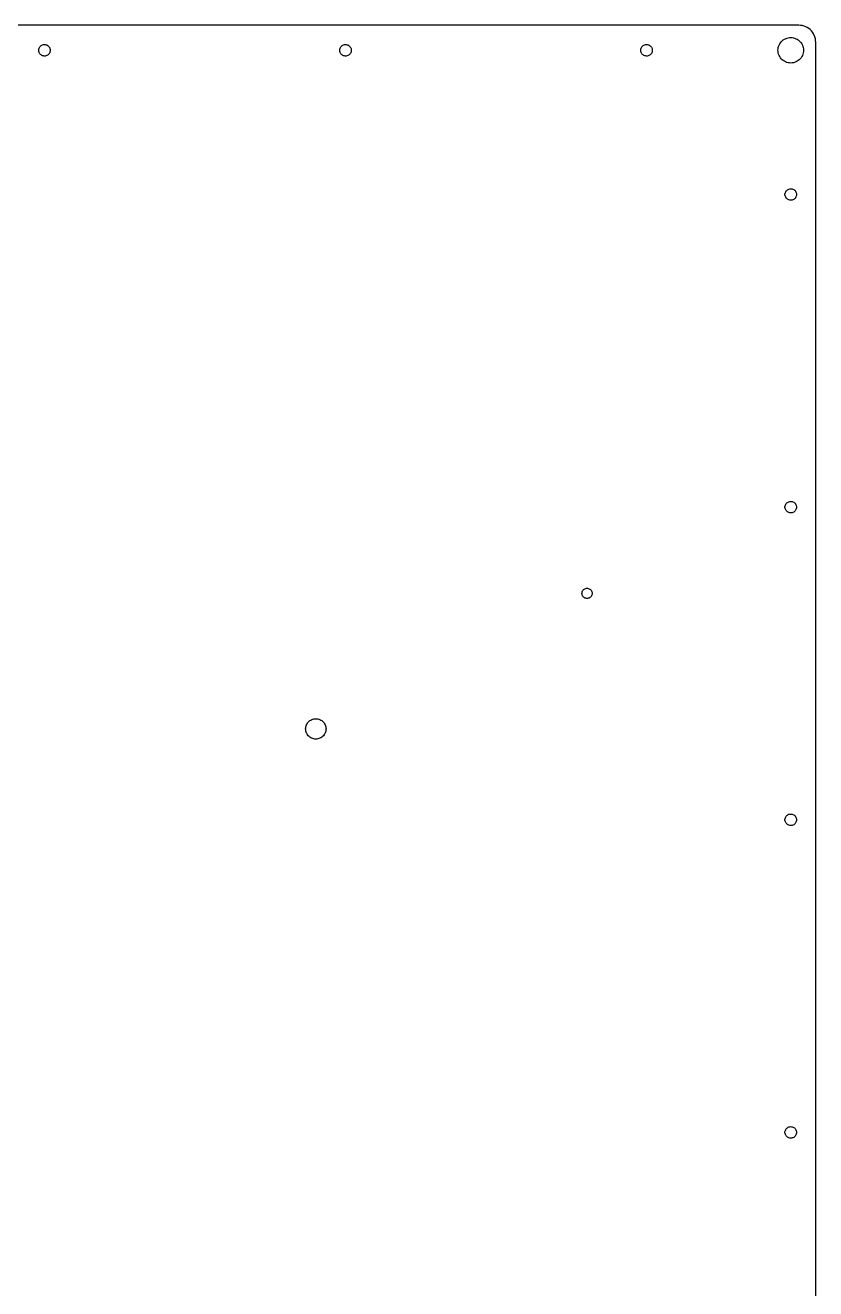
# Model space of a CAD drawing. Header units: metres. Extents: x -227 to 227, y -372 to 372.
# Drawn here: x -5.7 to 227.4, y 0 to 372.4 of the extents above; entities that cross this region are included whole.
import ezdxf

# ---------------------------------------------------------------- set-up
doc = ezdxf.new("R2010")
doc.units = ezdxf.units.M

msp = doc.modelspace()

# ---------------------------------------------------------------- linework, layer by layer
for p, q in [((222.375, 372.375), (-222.375, 372.375)), ((222.898, 372.348), (222.375, 372.375)), ((218.841, 368.566), (219.22, 368.668)), ((219.22, 368.668), (219.608, 368.729)), ((219.608, 368.729), (220, 368.75)), ((220, 368.75), (220.392, 368.729)), ((220.392, 368.729), (220.78, 368.668)), ((220.78, 368.668), (221.159, 368.566)), ((223.415, 372.266), (222.898, 372.348)), ((223.92, 372.13), (223.415, 372.266)), ((224.409, 371.943), (223.92, 372.13)), ((224.875, 371.705), (224.409, 371.943)), ((225.314, 371.42), (224.875, 371.705)), ((225.721, 371.091), (225.314, 371.42)), ((226.091, 370.721), (225.721, 371.091)), ((226.42, 370.314), (226.091, 370.721)), ((226.705, 369.875), (226.42, 370.314)), ((226.943, 369.409), (226.705, 369.875)), ((227.13, 368.92), (226.943, 369.409)), ((227.266, 368.415), (227.13, 368.92)), ((-1.69545, 365.124), (-1.65932, 365.37)), ((-1.69545, 364.876), (-1.69545, 365.124)), ((-1.65932, 365.37), (-1.58781, 365.607)), ((-1.58781, 365.607), (-1.48248, 365.832)), ((-1.48248, 365.832), (-1.34554, 366.039)), ((-1.34554, 366.039), (-1.17992, 366.224)), ((-1.17992, 366.224), (-0.98915, 366.383)), ((-0.98915, 366.383), (-0.7773, 366.512)), ((-0.7773, 366.512), (-0.54889, 366.609)), ((-0.54889, 366.609), (-0.30878, 366.672)), ((-0.30878, 366.672), (-0.06207, 366.699)), ((-0.06207, 366.699), (0.18593, 366.69)), ((0.18593, 366.69), (0.42998, 366.645)), ((0.42998, 366.645), (0.66487, 366.565)), ((0.66487, 366.565), (0.88559, 366.451)), ((0.88559, 366.451), (1.08743, 366.307)), ((1.08743, 366.307), (1.2661, 366.134)), ((1.2661, 366.134), (1.41779, 365.938)), ((1.41779, 365.938), (1.53926, 365.722)), ((1.53926, 365.722), (1.62791, 365.49)), ((1.62791, 365.49), (1.68187, 365.248)), ((1.68187, 365.248), (1.7, 365)), ((1.7, 365), (1.68187, 364.752)), ((87.0545, 365.124), (87.0907, 365.37)), ((87.0545, 364.876), (87.0545, 365.124)), ((87.0907, 365.37), (87.1622, 365.607)), ((87.1622, 365.607), (87.2675, 365.832)), ((87.2675, 365.832), (87.4044, 366.039)), ((87.4044, 366.039), (87.5701, 366.224)), ((87.5701, 366.224), (87.7608, 366.383)), ((87.7608, 366.383), (87.9727, 366.512)), ((87.9727, 366.512), (88.2011, 366.609)), ((88.2011, 366.609), (88.4412, 366.672)), ((88.4412, 366.672), (88.6879, 366.699)), ((88.6879, 366.699), (88.9359, 366.69)), ((88.9359, 366.69), (89.18, 366.645)), ((89.18, 366.645), (89.4149, 366.565)), ((89.4149, 366.565), (89.6356, 366.451)), ((89.6356, 366.451), (89.8374, 366.307)), ((89.8374, 366.307), (90.0161, 366.134)), ((90.0161, 366.134), (90.1678, 365.938)), ((90.1678, 365.938), (90.2893, 365.722)), ((90.2893, 365.722), (90.3779, 365.49)), ((90.3779, 365.49), (90.4319, 365.248)), ((90.4319, 365.248), (90.45, 365)), ((90.45, 365), (90.4319, 364.752)), ((175.805, 365.124), (175.841, 365.37)), ((175.805, 364.876), (175.805, 365.124)), ((175.841, 365.37), (175.912, 365.607)), ((175.912, 365.607), (176.018, 365.832)), ((176.018, 365.832), (176.154, 366.039)), ((176.154, 366.039), (176.32, 366.224)), ((176.32, 366.224), (176.511, 366.383)), ((176.511, 366.383), (176.723, 366.512)), ((176.723, 366.512), (176.951, 366.609)), ((176.951, 366.609), (177.191, 366.672)), ((177.191, 366.672), (177.438, 366.699)), ((177.438, 366.699), (177.686, 366.69)), ((177.686, 366.69), (177.93, 366.645)), ((177.93, 366.645), (178.165, 366.565)), ((178.165, 366.565), (178.386, 366.451)), ((178.386, 366.451), (178.587, 366.307)), ((178.587, 366.307), (178.766, 366.134)), ((178.766, 366.134), (178.918, 365.938)), ((178.918, 365.938), (179.039, 365.722)), ((179.039, 365.722), (179.128, 365.49)), ((179.128, 365.49), (179.182, 365.248)), ((179.182, 365.248), (179.2, 365)), ((179.2, 365), (179.182, 364.752)), ((216.25, 365), (216.271, 365.392)), ((216.271, 364.608), (216.25, 365)), ((216.271, 365.392), (216.332, 365.78)), ((216.332, 365.78), (216.434, 366.159)), ((216.434, 366.159), (216.574, 366.525)), ((216.574, 366.525), (216.752, 366.875)), ((216.752, 366.875), (216.966, 367.204)), ((216.966, 367.204), (217.213, 367.509)), ((217.213, 367.509), (217.491, 367.787)), ((217.491, 367.787), (217.796, 368.034)), ((217.796, 368.034), (218.125, 368.248)), ((218.125, 368.248), (218.475, 368.426)), ((218.475, 368.426), (218.841, 368.566)), ((221.159, 368.566), (221.525, 368.426)), ((221.525, 368.426), (221.875, 368.248)), ((221.875, 368.248), (222.204, 368.034)), ((222.204, 368.034), (222.509, 367.787)), ((222.509, 367.787), (222.787, 367.509)), ((222.787, 367.509), (223.034, 367.204)), ((223.034, 367.204), (223.248, 366.875)), ((223.248, 366.875), (223.426, 366.525)), ((223.426, 366.525), (223.566, 366.159)), ((223.566, 366.159), (223.668, 365.78)), ((223.668, 365.78), (223.729, 365.392)), ((223.729, 365.392), (223.75, 365)), ((223.75, 365), (223.729, 364.608)), ((227.348, 367.898), (227.266, 368.415)), ((227.375, 367.375), (227.348, 367.898)), ((227.375, -367.375), (227.375, 367.375)), ((-1.65932, 364.63), (-1.69545, 364.876)), ((-1.58781, 364.393), (-1.65932, 364.63)), ((-1.48248, 364.168), (-1.58781, 364.393)), ((-1.34554, 363.961), (-1.48248, 364.168)), ((-1.17992, 363.776), (-1.34554, 363.961)), ((-0.98915, 363.617), (-1.17992, 363.776)), ((-0.7773, 363.488), (-0.98915, 363.617)), ((-0.54889, 363.391), (-0.7773, 363.488)), ((-0.30878, 363.328), (-0.54889, 363.391)), ((-0.06207, 363.301), (-0.30878, 363.328)), ((0.18593, 363.31), (-0.06207, 363.301)), ((0.42998, 363.355), (0.18593, 363.31)), ((0.66487, 363.435), (0.42998, 363.355)), ((0.88559, 363.549), (0.66487, 363.435)), ((1.08743, 363.693), (0.88559, 363.549)), ((1.2661, 363.866), (1.08743, 363.693)), ((1.41779, 364.062), (1.2661, 363.866)), ((1.53926, 364.278), (1.41779, 364.062)), ((1.62791, 364.51), (1.53926, 364.278)), ((1.68187, 364.752), (1.62791, 364.51)), ((87.0907, 364.63), (87.0545, 364.876)), ((87.1622, 364.393), (87.0907, 364.63)), ((87.2675, 364.168), (87.1622, 364.393)), ((87.4044, 363.961), (87.2675, 364.168)), ((87.5701, 363.776), (87.4044, 363.961)), ((87.7608, 363.617), (87.5701, 363.776)), ((87.9727, 363.488), (87.7608, 363.617)), ((88.2011, 363.391), (87.9727, 363.488)), ((88.4412, 363.328), (88.2011, 363.391)), ((88.6879, 363.301), (88.4412, 363.328)), ((88.9359, 363.31), (88.6879, 363.301)), ((89.18, 363.355), (88.9359, 363.31)), ((89.4149, 363.435), (89.18, 363.355)), ((89.6356, 363.549), (89.4149, 363.435)), ((89.8374, 363.693), (89.6356, 363.549)), ((90.0161, 363.866), (89.8374, 363.693)), ((90.1678, 364.062), (90.0161, 363.866)), ((90.2893, 364.278), (90.1678, 364.062)), ((90.3779, 364.51), (90.2893, 364.278)), ((90.4319, 364.752), (90.3779, 364.51)), ((175.841, 364.63), (175.805, 364.876)), ((175.912, 364.393), (175.841, 364.63)), ((176.018, 364.168), (175.912, 364.393)), ((176.154, 363.961), (176.018, 364.168)), ((176.32, 363.776), (176.154, 363.961)), ((176.511, 363.617), (176.32, 363.776)), ((176.723, 363.488), (176.511, 363.617)), ((176.951, 363.391), (176.723, 363.488)), ((177.191, 363.328), (176.951, 363.391)), ((177.438, 363.301), (177.191, 363.328)), ((177.686, 363.31), (177.438, 363.301)), ((177.93, 363.355), (177.686, 363.31)), ((178.165, 363.435), (177.93, 363.355)), ((178.386, 363.549), (178.165, 363.435)), ((178.587, 363.693), (178.386, 363.549)), ((178.766, 363.866), (178.587, 363.693)), ((178.918, 364.062), (178.766, 363.866)), ((179.039, 364.278), (178.918, 364.062)), ((179.128, 364.51), (179.039, 364.278)), ((179.182, 364.752), (179.128, 364.51)), ((216.332, 364.22), (216.271, 364.608)), ((216.434, 363.841), (216.332, 364.22)), ((216.574, 363.475), (216.434, 363.841)), ((216.752, 363.125), (216.574, 363.475)), ((216.966, 362.796), (216.752, 363.125)), ((217.213, 362.491), (216.966, 362.796)), ((217.491, 362.213), (217.213, 362.491)), ((217.796, 361.966), (217.491, 362.213)), ((218.125, 361.752), (217.796, 361.966)), ((218.475, 361.574), (218.125, 361.752)), ((218.841, 361.434), (218.475, 361.574)), ((219.22, 361.332), (218.841, 361.434)), ((219.608, 361.271), (219.22, 361.332)), ((220, 361.25), (219.608, 361.271)), ((220.392, 361.271), (220, 361.25)), ((220.78, 361.332), (220.392, 361.271)), ((221.159, 361.434), (220.78, 361.332)), ((221.525, 361.574), (221.159, 361.434)), ((221.875, 361.752), (221.525, 361.574)), ((222.204, 361.966), (221.875, 361.752)), ((222.509, 362.213), (222.204, 361.966)), ((222.787, 362.491), (222.509, 362.213)), ((223.034, 362.796), (222.787, 362.491)), ((223.248, 363.125), (223.034, 362.796)), ((223.426, 363.475), (223.248, 363.125)), ((223.566, 363.841), (223.426, 363.475)), ((223.668, 364.22), (223.566, 363.841)), ((223.729, 364.608), (223.668, 364.22)), ((219.011, 323.883), (219.223, 324.012)), ((219.223, 324.012), (219.451, 324.109)), ((219.451, 324.109), (219.691, 324.172)), ((219.691, 324.172), (219.938, 324.199)), ((219.938, 324.199), (220.186, 324.19)), ((220.186, 324.19), (220.43, 324.145)), ((220.43, 324.145), (220.665, 324.065)), ((220.665, 324.065), (220.886, 323.951)), ((218.305, 322.624), (218.341, 322.87)), ((218.305, 322.376), (218.305, 322.624)), ((218.341, 322.13), (218.305, 322.376)), ((218.341, 322.87), (218.412, 323.107)), ((218.412, 321.893), (218.341, 322.13)), ((218.412, 323.107), (218.518, 323.332)), ((218.518, 321.668), (218.412, 321.893)), ((218.518, 323.332), (218.654, 323.539)), ((218.654, 321.461), (218.518, 321.668)), ((218.654, 323.539), (218.82, 323.724)), ((218.82, 321.276), (218.654, 321.461)), ((218.82, 323.724), (219.011, 323.883)), ((219.011, 321.117), (218.82, 321.276)), ((219.223, 320.988), (219.011, 321.117)), ((219.451, 320.891), (219.223, 320.988)), ((219.691, 320.828), (219.451, 320.891)), ((219.938, 320.801), (219.691, 320.828)), ((220.186, 320.81), (219.938, 320.801)), ((220.43, 320.855), (220.186, 320.81)), ((220.665, 320.935), (220.43, 320.855)), ((220.886, 321.049), (220.665, 320.935)), ((220.886, 323.951), (221.087, 323.807)), ((221.087, 321.193), (220.886, 321.049)), ((221.087, 323.807), (221.266, 323.634)), ((221.266, 321.366), (221.087, 321.193)), ((221.266, 323.634), (221.418, 323.438)), ((221.418, 321.562), (221.266, 321.366)), ((221.418, 323.438), (221.539, 323.222)), ((221.539, 321.778), (221.418, 321.562)), ((221.539, 323.222), (221.628, 322.99)), ((221.628, 322.01), (221.539, 321.778)), ((221.628, 322.99), (221.682, 322.748)), ((221.682, 322.252), (221.628, 322.01)), ((221.682, 322.748), (221.7, 322.5)), ((221.7, 322.5), (221.682, 322.252)), ((218.341, 230.727), (218.412, 230.964)), ((218.412, 230.964), (218.518, 231.189)), ((218.518, 231.189), (218.654, 231.396)), ((218.654, 231.396), (218.82, 231.581)), ((218.82, 231.581), (219.011, 231.74)), ((219.011, 231.74), (219.223, 231.869)), ((219.223, 231.869), (219.451, 231.966)), ((219.451, 231.966), (219.691, 232.029)), ((219.691, 232.029), (219.938, 232.056)), ((219.938, 232.056), (220.186, 232.047)), ((220.186, 232.047), (220.43, 232.002)), ((220.43, 232.002), (220.665, 231.922)), ((220.665, 231.922), (220.886, 231.808)), ((220.886, 231.808), (221.087, 231.664)), ((221.087, 231.664), (221.266, 231.492)), ((221.266, 231.492), (221.418, 231.295)), ((221.418, 231.295), (221.539, 231.079)), ((221.539, 231.079), (221.628, 230.847)), ((218.305, 230.481), (218.341, 230.727)), ((218.305, 230.233), (218.305, 230.481)), ((218.341, 229.988), (218.305, 230.233)), ((218.412, 229.75), (218.341, 229.988)), ((218.518, 229.525), (218.412, 229.75)), ((218.654, 229.318), (218.518, 229.525)), ((218.82, 229.133), (218.654, 229.318)), ((219.011, 228.975), (218.82, 229.133)), ((219.223, 228.845), (219.011, 228.975)), ((219.451, 228.748), (219.223, 228.845)), ((219.691, 228.685), (219.451, 228.748)), ((219.938, 228.658), (219.691, 228.685)), ((220.186, 228.667), (219.938, 228.658)), ((220.43, 228.712), (220.186, 228.667)), ((220.665, 228.793), (220.43, 228.712)), ((220.886, 228.906), (220.665, 228.793)), ((221.087, 229.05), (220.886, 228.906)), ((221.266, 229.223), (221.087, 229.05)), ((221.418, 229.419), (221.266, 229.223)), ((221.539, 229.636), (221.418, 229.419)), ((221.628, 229.867), (221.539, 229.636)), ((221.628, 230.847), (221.682, 230.605)), ((221.682, 230.11), (221.628, 229.867)), ((221.682, 230.605), (221.7, 230.357)), ((221.7, 230.357), (221.682, 230.11)), ((158.45, 204.95), (158.47, 205.197)), ((158.47, 204.703), (158.45, 204.95)), ((158.47, 205.197), (158.531, 205.437)), ((158.531, 205.437), (158.631, 205.664)), ((158.631, 205.664), (158.766, 205.871)), ((158.766, 205.871), (158.934, 206.054)), ((158.934, 206.054), (159.13, 206.206)), ((159.13, 206.206), (159.347, 206.324)), ((159.347, 206.324), (159.582, 206.404)), ((159.582, 206.404), (159.826, 206.445)), ((159.826, 206.445), (160.074, 206.445)), ((160.074, 206.445), (160.318, 206.404)), ((160.318, 206.404), (160.553, 206.324)), ((160.553, 206.324), (160.77, 206.206)), ((160.77, 206.206), (160.966, 206.054)), ((160.966, 206.054), (161.134, 205.871)), ((161.134, 205.871), (161.269, 205.664)), ((161.269, 205.664), (161.369, 205.437)), ((161.369, 205.437), (161.43, 205.197)), ((161.43, 205.197), (161.45, 204.95)), ((161.45, 204.95), (161.43, 204.703)), ((158.531, 204.463), (158.47, 204.703)), ((158.631, 204.236), (158.531, 204.463)), ((158.766, 204.029), (158.631, 204.236)), ((158.934, 203.846), (158.766, 204.029)), ((159.13, 203.694), (158.934, 203.846)), ((159.347, 203.576), (159.13, 203.694)), ((159.582, 203.496), (159.347, 203.576)), ((159.826, 203.455), (159.582, 203.496)), ((160.074, 203.455), (159.826, 203.455)), ((160.318, 203.496), (160.074, 203.455)), ((160.553, 203.576), (160.318, 203.496)), ((160.77, 203.694), (160.553, 203.576)), ((160.966, 203.846), (160.77, 203.694)), ((161.134, 204.029), (160.966, 203.846)), ((161.269, 204.236), (161.134, 204.029)), ((161.369, 204.463), (161.269, 204.236)), ((161.43, 204.703), (161.369, 204.463)), ((78.2366, 167.427), (78.5, 167.598)), ((78.5, 167.598), (78.7798, 167.741)), ((78.7798, 167.741), (79.073, 167.853)), ((79.073, 167.853), (79.3763, 167.934)), ((79.3763, 167.934), (79.6864, 167.984)), ((79.6864, 167.984), (80, 168)), ((80, 168), (80.3136, 167.984)), ((80.3136, 167.984), (80.6237, 167.934)), ((80.6237, 167.934), (80.927, 167.853)), ((80.927, 167.853), (81.2202, 167.741)), ((81.2202, 167.741), (81.5, 167.598)), ((81.5, 167.598), (81.7634, 167.427)), ((77, 165), (77.0164, 165.314)), ((77.0164, 164.686), (77, 165)), ((77.0164, 165.314), (77.0656, 165.624)), ((77.0656, 164.376), (77.0164, 164.686)), ((77.0656, 165.624), (77.1468, 165.927)), ((77.1468, 164.073), (77.0656, 164.376)), ((77.1468, 165.927), (77.2594, 166.22)), ((77.2594, 163.78), (77.1468, 164.073)), ((77.2594, 166.22), (77.4019, 166.5)), ((77.4019, 166.5), (77.573, 166.763)), ((77.573, 166.763), (77.7706, 167.007)), ((77.7706, 167.007), (77.9926, 167.229)), ((77.9926, 167.229), (78.2366, 167.427)), ((81.7634, 167.427), (82.0074, 167.229)), ((82.0074, 167.229), (82.2294, 167.007)), ((82.2294, 167.007), (82.427, 166.763)), ((82.427, 166.763), (82.5981, 166.5)), ((82.5981, 166.5), (82.7406, 166.22)), ((82.7406, 166.22), (82.8532, 165.927)), ((82.8532, 164.073), (82.7406, 163.78)), ((82.8532, 165.927), (82.9344, 165.624)), ((82.9344, 164.376), (82.8532, 164.073)), ((82.9344, 165.624), (82.9836, 165.314)), ((82.9836, 164.686), (82.9344, 164.376)), ((82.9836, 165.314), (83, 165)), ((83, 165), (82.9836, 164.686)), ((77.4019, 163.5), (77.2594, 163.78)), ((77.573, 163.237), (77.4019, 163.5)), ((77.7706, 162.993), (77.573, 163.237)), ((77.9926, 162.771), (77.7706, 162.993)), ((78.2366, 162.573), (77.9926, 162.771)), ((78.5, 162.402), (78.2366, 162.573)), ((78.7798, 162.259), (78.5, 162.402)), ((79.073, 162.147), (78.7798, 162.259)), ((79.3763, 162.066), (79.073, 162.147)), ((79.6864, 162.016), (79.3763, 162.066)), ((80, 162), (79.6864, 162.016)), ((80.3136, 162.016), (80, 162)), ((80.6237, 162.066), (80.3136, 162.016)), ((80.927, 162.147), (80.6237, 162.066)), ((81.2202, 162.259), (80.927, 162.147)), ((81.5, 162.402), (81.2202, 162.259)), ((81.7634, 162.573), (81.5, 162.402)), ((82.0074, 162.771), (81.7634, 162.573)), ((82.2294, 162.993), (82.0074, 162.771)), ((82.427, 163.237), (82.2294, 162.993)), ((82.5981, 163.5), (82.427, 163.237)), ((82.7406, 163.78), (82.5981, 163.5)), ((218.305, 138.338), (218.341, 138.584)), ((218.305, 138.09), (218.305, 138.338)), ((218.341, 137.845), (218.305, 138.09)), ((218.341, 138.584), (218.412, 138.822)), ((218.412, 137.607), (218.341, 137.845)), ((218.412, 138.822), (218.518, 139.046)), ((218.518, 139.046), (218.654, 139.253)), ((218.654, 139.253), (218.82, 139.438)), ((218.82, 139.438), (219.011, 139.597)), ((219.011, 139.597), (219.223, 139.726)), ((219.223, 139.726), (219.451, 139.823)), ((219.451, 139.823), (219.691, 139.886)), ((219.691, 139.886), (219.938, 139.913)), ((219.938, 139.913), (220.186, 139.904)), ((220.186, 139.904), (220.43, 139.859)), ((220.43, 139.859), (220.665, 139.779)), ((220.665, 139.779), (220.886, 139.665)), ((220.886, 139.665), (221.087, 139.521)), ((221.087, 139.521), (221.266, 139.349)), ((221.266, 139.349), (221.418, 139.152)), ((221.418, 139.152), (221.539, 138.936)), ((221.539, 138.936), (221.628, 138.704)), ((221.628, 138.704), (221.682, 138.462)), ((221.682, 137.967), (221.628, 137.725)), ((221.682, 138.462), (221.7, 138.214)), ((221.7, 138.214), (221.682, 137.967)), ((218.518, 137.382), (218.412, 137.607)), ((218.654, 137.175), (218.518, 137.382)), ((218.82, 136.99), (218.654, 137.175)), ((219.011, 136.832), (218.82, 136.99)), ((219.223, 136.702), (219.011, 136.832)), ((219.451, 136.605), (219.223, 136.702)), ((219.691, 136.543), (219.451, 136.605)), ((219.938, 136.515), (219.691, 136.543)), ((220.186, 136.524), (219.938, 136.515)), ((220.43, 136.57), (220.186, 136.524)), ((220.665, 136.65), (220.43, 136.57)), ((220.886, 136.763), (220.665, 136.65)), ((221.087, 136.908), (220.886, 136.763)), ((221.266, 137.08), (221.087, 136.908)), ((221.418, 137.276), (221.266, 137.08)), ((221.539, 137.493), (221.418, 137.276)), ((221.628, 137.725), (221.539, 137.493)), ((218.305, 46.1955), (218.341, 46.4411)), ((218.305, 45.9473), (218.305, 46.1955)), ((218.341, 45.7018), (218.305, 45.9473)), ((218.341, 46.4411), (218.412, 46.6787)), ((218.412, 45.4641), (218.341, 45.7018)), ((218.412, 46.6787), (218.518, 46.9034)), ((218.518, 45.2394), (218.412, 45.4641)), ((218.518, 46.9034), (218.654, 47.1104)), ((218.654, 45.0324), (218.518, 45.2394)), ((218.654, 47.1104), (218.82, 47.2953)), ((218.82, 44.8476), (218.654, 45.0324)), ((218.82, 47.2953), (219.011, 47.454)), ((219.011, 44.6888), (218.82, 44.8476)), ((219.011, 47.454), (219.223, 47.5833)), ((219.223, 44.5595), (219.011, 44.6888)), ((219.223, 47.5833), (219.451, 47.6804)), ((219.451, 47.6804), (219.691, 47.7431)), ((219.691, 47.7431), (219.938, 47.7703)), ((219.938, 47.7703), (220.186, 47.7612)), ((220.186, 47.7612), (220.43, 47.7161)), ((220.43, 47.7161), (220.665, 47.636)), ((220.665, 47.636), (220.886, 47.5225)), ((220.886, 47.5225), (221.087, 47.3781)), ((221.087, 44.7647), (220.886, 44.6203)), ((221.087, 47.3781), (221.266, 47.2059)), ((221.266, 44.937), (221.087, 44.7647)), ((221.266, 47.2059), (221.418, 47.0094)), ((221.418, 45.1334), (221.266, 44.937)), ((221.418, 47.0094), (221.539, 46.793)), ((221.539, 45.3499), (221.418, 45.1334)), ((221.539, 46.793), (221.628, 46.5612)), ((221.628, 45.5816), (221.539, 45.3499)), ((221.628, 46.5612), (221.682, 46.3189)), ((221.682, 45.8239), (221.628, 45.5816)), ((221.682, 46.3189), (221.7, 46.0714)), ((221.7, 46.0714), (221.682, 45.8239)), ((219.451, 44.4625), (219.223, 44.5595)), ((219.691, 44.3997), (219.451, 44.4625)), ((219.938, 44.3726), (219.691, 44.3997)), ((220.186, 44.3816), (219.938, 44.3726)), ((220.43, 44.4267), (220.186, 44.3816)), ((220.665, 44.5068), (220.43, 44.4267)), ((220.886, 44.6203), (220.665, 44.5068))]:
    msp.add_line(p, q)

doc.saveas('drawing.dxf')
